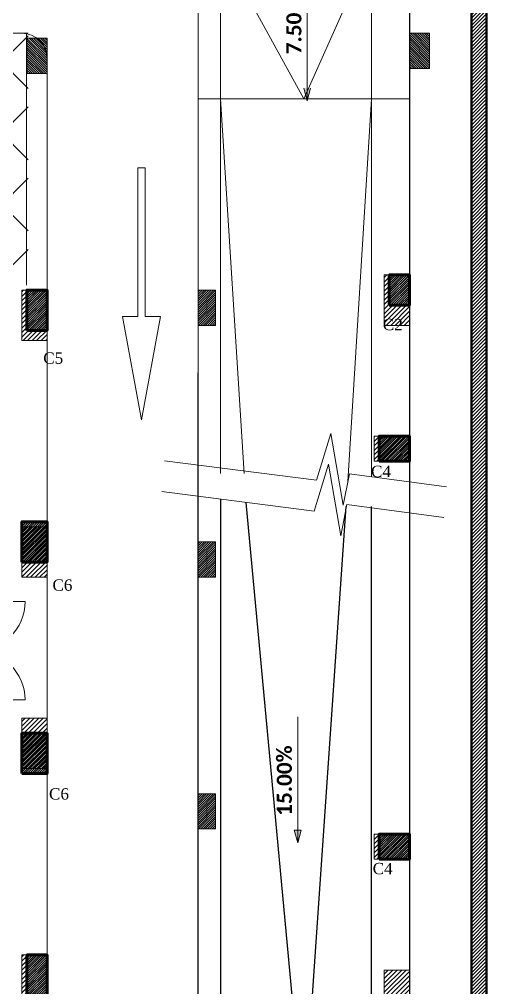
# Model space of a CAD drawing. Header units: millimetres. Extents: x -967280 to 3852, y 2833 to 1955156.
# Drawn here: x -922196 to -912911, y 433866 to 453091 of the extents above; entities that cross this region are included whole.
import ezdxf
from ezdxf.enums import TextEntityAlignment as Align

# ---------------------------------------------------------------- set-up
doc = ezdxf.new("R2010")
doc.units = ezdxf.units.MM
doc.header["$LTSCALE"] = 1000
for name, pattern in [('Dash', [6.35, 3.175, -3.175]), ('HRZN_Line-Ptrn-Dash', [4, 2, -2]), ('HRZN_Line-Ptrn-Sold', [9144001.0, 9144000.0, -1])]:
    doc.linetypes.add(name, pattern=pattern)
for name, color, linetype, lineweight in [('A-COLS', 8, 'HRZN_Line-Ptrn-Sold', 18), ('A-CONTOUR', 3, 'Continuous', 13), ('A-DIM', 7, 'Continuous', 13), ('A-DOOR', 5, 'Continuous', 13), ('A-FLOR-PATT', 1, 'Continuous', 13), ('A-HATCH', 1, 'Continuous', 13), ('A-SYMB', 7, 'Continuous', 13), ('A-TONE', 40, 'HRZN_Line-Ptrn-Sold', 35), ('A-WALL', 8, 'HRZN_Line-Ptrn-Sold', 50), ('C-PKNG', 1, 'Continuous', 13), ('DASHED', 1, 'HRZN_Line-Ptrn-Dash', 30), ('S - column', 6, 'Continuous', 60)]:
    doc.layers.add(name, color=color, linetype=linetype, lineweight=lineweight)
doc.layers.add('ARCH', color=8, linetype='Continuous')
doc.layers.add('S - col hach', color=1, linetype='Continuous')
doc.styles.add('ASD', font='times.ttf')
doc.styles.add('Calibri_B', font='calibrib.ttf', dxfattribs={"height": 300})
pattern_1 = [(225, (-217548.73, -1233776.03), (44.9012806, -44.9012806), [])]
pattern_2 = [(135, (168406.875, -346239.72), (-22.4506403, -22.4506403), [])]
pattern_3 = [(45, (-223648.726, -1233952.032), (-22.4506403, 22.4506403), [])]

# ---------------------------------------------------------------- blocks, each defined once
blk = doc.blocks.new('Door-Curtain-Wall-Double-Storefront - Door-Curtain-Wall-Double-Storefront-3825308-BASEMENT 03 FLOOR FFL')
at = {"layer": 'A-DOOR', "lineweight": 18}
for p, q in [((-975, -75), (-975, -987.7)), ((975, -75), (975, -987.7))]:
    blk.add_line(p, q, dxfattribs=at)
at = {"layer": 'A-DOOR'}
for centre, start, end in [((-975, -12.7), 270, 0), ((975, -12.7), 180, 270)]:
    blk.add_arc(centre, 975, start, end, dxfattribs=at)
blk = doc.blocks.new('Direction Arrows - Straight - Direction Arrow - Straight-3735802-BASEMENT 03 FLOOR FFL')
at = {"layer": 'A-CONTOUR'}
for p, q in [((-77, 5000), (-452, 2950)), ((298, 2950), (-77, 5000)), ((-452, 2950), (-152, 2950)), ((-152, 2950), (-152, 0)), ((-2, 0), (-2, 2950)), ((-2, 2950), (298, 2950)), ((-152, 0), (-2, 0))]:
    blk.add_line(p, q, dxfattribs=at)
blk = doc.blocks.new('A$Ca5ad4f3b')
at = {"layer": 'S - col hach'}
h = blk.add_hatch(dxfattribs=at)
h.set_pattern_fill('ANSI31', color=256, scale=10)
h.set_pattern_definition(pattern_3)
h.paths.add_polyline_path([(46300, -6500), (46300, -5900), (45900, -5900), (45900, -6500), (46054, -6500)])
h = blk.add_hatch(dxfattribs=at)
h.set_pattern_fill('ANSI31', color=256, scale=10)
h.set_pattern_definition(pattern_3)
h.paths.add_polyline_path([(39100, -7000), (39100, -6200), (38700, -6200), (38700, -7000)])
h = blk.add_hatch(dxfattribs=at)
h.set_pattern_fill('ANSI31', color=256, scale=10)
h.set_pattern_definition([(45, (-223648.726, -1236652.032), (-22.4506403, 22.4506403), [])])
h.paths.add_polyline_path([(46300, -9600), (46300, -9100), (45700, -9100), (45700, -9600), (45807, -9600)])
h = blk.add_hatch(dxfattribs=at)
h.set_pattern_fill('ANSI31', color=256, scale=10)
h.set_pattern_definition([(45, (-223648.726, -1238652.032), (-22.4506403, 22.4506403), [])])
h.paths.add_polyline_path([(39100, -11600), (39100, -10800), (38600, -10800), (38600, -11600)])
h = blk.add_hatch(dxfattribs=at)
h.set_pattern_fill('ANSI31', color=256, scale=10)
h.set_pattern_definition([(45, (-223648.726, -1242452.032), (-22.4506403, 22.4506403), [])])
h.paths.add_polyline_path([(39100, -15800), (39100, -15000), (38600, -15000), (38600, -15800)])
h = blk.add_hatch(dxfattribs=at)
h.set_pattern_fill('ANSI31', color=256, scale=10)
h.set_pattern_definition([(45, (-223648.726, -1244552.032), (-22.4506403, 22.4506403), [])])
h.paths.add_polyline_path([(46300, -17500), (46300, -17000), (45700, -17000), (45700, -17500), (45807, -17500)])
h = blk.add_hatch(dxfattribs=at)
h.set_pattern_fill('ANSI31', color=256, scale=10)
h.set_pattern_definition(pattern_3)
h.paths.add_polyline_path([(38700, -20200), (39100, -20200), (39100, -19400), (38700, -19400), (38700, -19661)])
at = {"layer": 'S - column'}
for points in [[(45900, -6500), (46300, -6500), (46300, -5900), (45900, -5900)], [(38700, -7000), (39100, -7000), (39100, -6200), (38700, -6200)], [(45700, -9600), (46300, -9600), (46300, -9100), (45700, -9100)], [(38600, -11600), (39100, -11600), (39100, -10800), (38600, -10800)], [(38600, -15800), (39100, -15800), (39100, -15000), (38600, -15000)], [(45700, -17500), (46300, -17500), (46300, -17000), (45700, -17000)], [(38700, -20200), (38700, -19400), (39100, -19400), (39100, -20200)]]:
    blk.add_lwpolyline(points, close=True, dxfattribs=at)
at = {"ltscale": 6, "style": 'ASD'}
for s, p in [('C2', (45970, -6884)), ('C5', (39223, -7550)), ('C4', (45736, -9800)), ('C6', (39406, -12057)), ('C6', (39338, -16203)), ('C4', (45769, -17686))]:
    blk.add_text(s, height=225, dxfattribs=at).set_placement(p, align=Align.MIDDLE_CENTER)
blk = doc.blocks.new('A$Ce698b90d')
at = {"layer": 'A-COLS'}
h = blk.add_hatch(dxfattribs=at)
h.set_pattern_fill('ANSI31', color=4, scale=20, angle=180)
h.set_pattern_definition(pattern_1)
h.paths.add_polyline_path([(52400, -16100), (52400, -15100), (51900, -15100), (51900, -16100), (51907.4, -16100)])
h = blk.add_hatch(dxfattribs=at)
h.set_pattern_fill('ANSI31', color=4, scale=20, angle=180)
h.set_pattern_definition(pattern_1)
h.paths.add_polyline_path([(45200, -16400), (45200, -15400), (44700, -15400), (44700, -16400)])
h = blk.add_hatch(dxfattribs=at)
h.set_pattern_fill('ANSI31', color=4, scale=10)
h.set_pattern_definition([(45, (226086.397, -475785.394), (-22.4506403, 22.4506403), [])])
h.paths.add_polyline_path([(48200, -15400), (48550, -15400), (48550, -16100), (48200, -16100)])
h = blk.add_hatch(dxfattribs=at)
h.set_pattern_fill('ANSI31', color=4, scale=20, angle=180)
h.set_pattern_definition(pattern_1)
h.paths.add_polyline_path([(52400, -18800), (52400, -18300), (51700, -18300), (51700, -18800), (51907.4, -18800)])
h = blk.add_hatch(dxfattribs=at)
h.set_pattern_fill('ANSI31', color=4, scale=20, angle=180)
h.set_pattern_definition(pattern_1)
h.paths.add_polyline_path([(45200, -21100), (45200, -20100), (44700, -20100), (44700, -21100)])
h = blk.add_hatch(dxfattribs=at)
h.set_pattern_fill('ANSI31', color=4, scale=10)
h.set_pattern_definition([(45, (226086.397, -480785.394), (-22.4506403, 22.4506403), [])])
h.paths.add_polyline_path([(48200, -20400), (48550, -20400), (48550, -21100), (48200, -21100)])
h = blk.add_hatch(dxfattribs=at)
h.set_pattern_fill('ANSI31', color=4, scale=20, angle=180)
h.set_pattern_definition(pattern_1)
h.paths.add_polyline_path([(45200, -24900), (45200, -23900), (44700, -23900), (44700, -24900)])
h = blk.add_hatch(dxfattribs=at)
h.set_pattern_fill('ANSI31', color=4, scale=10)
h.set_pattern_definition([(45, (226086.397, -485785.394), (-22.4506403, 22.4506403), [])])
h.paths.add_polyline_path([(48200, -25400), (48550, -25400), (48550, -26100), (48200, -26100)])
h = blk.add_hatch(dxfattribs=at)
h.set_pattern_fill('ANSI31', color=4, scale=20, angle=180)
h.set_pattern_definition(pattern_1)
h.paths.add_polyline_path([(52400, -26700), (52400, -26200), (51700, -26200), (51700, -26700), (51907.4, -26700)])
h = blk.add_hatch(dxfattribs=at)
h.set_pattern_fill('ANSI31', color=4, scale=20, angle=180)
h.set_pattern_definition(pattern_1)
h.paths.add_polyline_path([(44700, -29600), (45200, -29600), (45200, -28600), (44700, -28600), (44700, -28861)])
h = blk.add_hatch(dxfattribs=at)
h.set_pattern_fill('ANSI31', color=4, scale=20, angle=180)
h.set_pattern_definition(pattern_1)
h.paths.add_polyline_path([(51900, -28900), (51900, -29900), (52400, -29900), (52400, -28900)])
at = {"layer": 'A-SYMB'}
for points in [[(50370.3, -11641.8), (50437.3, -11391.8), (50303.3, -11391.8)], [(50180.3, -26371.7), (50247.3, -26121.7), (50113.4, -26121.7)]]:
    blk.add_hatch(color=4, dxfattribs=at).paths.add_polyline_path(points)
at = {"layer": 'A-TONE', "linetype": 'Continuous', "lineweight": 13}
h = blk.add_hatch(dxfattribs=at)
h.set_pattern_fill('FP_1', color=4, style=0, pattern_type=2)
h.set_pattern_definition([(45, (6150, -35800), (-35.35534, 35.35534), [])])
h.paths.add_polyline_path([(53935, -45000), (53935, 0), (53635, 0), (53635, -45000)])
at = {"layer": 'C-PKNG'}
h = blk.add_hatch(dxfattribs=at)
h.set_pattern_fill('FP_43', color=4, angle=180, style=0, pattern_type=2)
h.set_pattern_definition([(225, (79425, 20200), (707.107, -707.107), []), (315, (79425, 20200), (707.107, 707.107), [])])
h.paths.add_polyline_path([(43725, -10300), (43725, -15300), (44825, -15300), (44825, -10300)])
at = {"layer": 'S - col hach'}
h = blk.add_hatch(dxfattribs=at)
h.set_pattern_fill('ANSI31', color=4, scale=10, angle=90)
h.set_pattern_definition(pattern_2)
h.paths.add_polyline_path([(52800, -10300), (52400, -10300), (52400, -11000), (52800, -11000)])
h = blk.add_hatch(dxfattribs=at)
h.set_pattern_fill('ANSI31', color=4, scale=10, angle=90)
h.set_pattern_definition(pattern_2)
h.paths.add_polyline_path([(45200, -10400), (44800, -10400), (44800, -11100), (45200, -11100)])
at = {"layer": 'A-COLS', "color": 4}
for points in [[(52800, -10300), (52400, -10300), (52400, -11000), (52800, -11000)], [(45200, -10400), (44800, -10400), (44800, -11100), (45200, -11100)], [(51900, -16100), (52400, -16100), (52400, -15100), (51900, -15100)], [(44700, -16400), (45200, -16400), (45200, -15400), (44700, -15400)], [(48200, -15400), (48550, -15400), (48550, -16100), (48200, -16100)], [(51700, -18800), (52400, -18800), (52400, -18300), (51700, -18300)], [(44700, -21100), (45200, -21100), (45200, -20100), (44700, -20100)], [(48200, -20400), (48550, -20400), (48550, -21100), (48200, -21100)], [(44700, -24900), (45200, -24900), (45200, -23900), (44700, -23900)], [(48200, -25400), (48550, -25400), (48550, -26100), (48200, -26100)], [(51700, -26700), (52400, -26700), (52400, -26200), (51700, -26200)], [(44700, -29600), (44700, -28600), (45200, -28600), (45200, -29600)], [(52400, -28900), (52400, -29900), (51900, -29900), (51900, -28900)]]:
    blk.add_lwpolyline(points, close=True, dxfattribs=at)
at = {"layer": 'A-FLOR-PATT', "color": 4}
for p, q in [((53935, 0), (53935, -45000)), ((52400, -7900), (52400, -19206.6)), ((48200, -17045), (48200, -8600)), ((48650, -8600), (48650, -19044.7)), ((48650, -8600), (50300, -11600)), ((50300, -11600), (51650, -8600)), ((51650, -19105.1), (51650, -8600)), ((44700, -10300), (43304.8, -10300)), ((44793.3, -10300), (44793.3, -15300)), ((45200, -15400), (45200, -10800)), ((48200, -11600), (52400, -11600)), ((48650, -11600), (49116, -19044.7)), ((51178.1, -19200.4), (51650, -11600)), ((45200, -28600), (45200, -16400)), ((50553.9, -19176.1), (50839.1, -18246.9)), ((50839.1, -18246.9), (51087.3, -19670.4)), ((47532.7, -18791.7), (50553.9, -19176.1)), ((50505.5, -19786.8), (50790.7, -18857.6)), ((50790.7, -18857.6), (51039, -20281.1)), ((51087.3, -19670.4), (51208, -19045.3)), ((51208, -19045.3), (53134.3, -19306)), ((47484.3, -19402.4), (50505.5, -19786.8)), ((51039, -20281.1), (51159.7, -19656)), ((51159.7, -19656), (53086, -19916.7))]:
    blk.add_line(p, q, dxfattribs=at)
blk.add_arc((44700, -10800), 500, 0, 90, dxfattribs=at)
at = {"layer": 'A-HATCH', "color": 4}
blk.add_line((44825, -10300), (43725, -10300), dxfattribs=at)
at = {"layer": 'A-SYMB', "color": 4}
for p, q in [((50370.3, -9141.8), (50370.3, -11641.8)), ((50303.3, -11391.8), (50370.3, -11641.8)), ((50370.3, -11641.8), (50437.3, -11391.8)), ((50180.3, -23871.7), (50180.3, -26371.7)), ((50247.3, -26121.7), (50113.4, -26121.7)), ((50113.4, -26121.7), (50180.3, -26371.7)), ((50180.3, -26371.7), (50247.3, -26121.7))]:
    blk.add_line(p, q, dxfattribs=at)
at = {"layer": 'A-WALL', "color": 4}
for p, q in [((53935, -45000), (53935, 0)), ((53635, -300), (53635, -44700))]:
    blk.add_line(p, q, dxfattribs=at)
at = {"layer": 'DASHED', "color": 4, "linetype": 'Dash', "ltscale": 50}
for p, q in [((52400, -8900), (52400, -29900)), ((48200, -34900), (48200, -17045)), ((48650, -19550.7), (48650, -34900)), ((49153.1, -19614.7), (50300, -31900)), ((50300, -31900), (51145.4, -19700)), ((51650, -34900), (51650, -19700)), ((52400, -19700), (52400, -29900))]:
    blk.add_line(p, q, dxfattribs=at)
at = {"layer": 'A-CONTOUR', "color": 4, "rotation": 180}
blk.add_blockref('Direction Arrows - Straight - Direction Arrow - Straight-3735802-BASEMENT 03 FLOOR FFL', (47000, -12975), dxfattribs=at)
at = {"layer": 'A-DIM', "color": 4}
blk.add_blockref('A$Ca5ad4f3b', (6100, -9200), dxfattribs=at)
at = {"layer": 'A-DOOR', "color": 4, "rotation": 89.9999999999999}
blk.add_blockref('Door-Curtain-Wall-Double-Storefront - Door-Curtain-Wall-Double-Storefront-3825308-BASEMENT 03 FLOOR FFL', (43775, -22560.7), dxfattribs=at)
at = {"layer": 'A-SYMB', "color": 4, "char_height": 300, "attachment_point": 1, "rotation": 90, "line_spacing_factor": 1.158048, "style": 'Calibri_B'}
for s, insert, width in [('7.50%', (49954.5, -10718.7), 1432.525), ('15.00%', (49764.5, -25838.7), 1720.725)]:
    blk.add_mtext(s, dxfattribs=dict(at, insert=insert, width=width))

msp = doc.modelspace()

# ---------------------------------------------------------------- block references
at = {"layer": 'ARCH', "lineweight": 106, "ltscale": 30}
msp.add_blockref('A$Ce698b90d', (-966846.1, 463116.2), dxfattribs=at)

doc.saveas('drawing.dxf')
